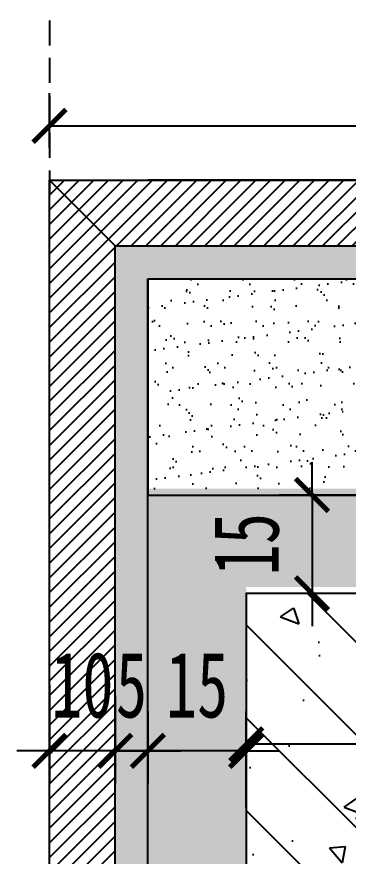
# Model space of a CAD drawing. Header units: millimetres. Extents: x 161920 to 181521, y -136232 to -127655.
# Drawn here: x 162573.9 to 162624.4, y -134303 to -134174.9 of the extents above; entities that cross this region are included whole.
import ezdxf

# ---------------------------------------------------------------- set-up
doc = ezdxf.new("R2010")
doc.units = ezdxf.units.MM
doc.header["$LTSCALE"] = 10
doc.header["$PDMODE"] = 3
doc.linetypes.add('DASHED', pattern=[19.049999999999997, 12.7, -6.35])
for name, color, linetype in [('0BZ', 8, 'Continuous'), ('2MB2', 2, 'Continuous'), ('2TC', 8, 'Continuous'), ('A-土建柱', 6, 'Continuous')]:
    doc.layers.add(name, color=color, linetype=linetype)
doc.styles.add('DIM', font='SimSun.ttf', dxfattribs={"width": 0.7})
doc.dimstyles.new('5', dxfattribs={"dimscale": 5, "dimtxt": 2, "dimasz": 1, "dimexe": 1, "dimexo": 1, "dimgap": 1, "dimtad": 1, "dimdec": 0, "dimzin": 0, "dimdsep": 46, "dimtxsty": 'DIM', "dimblk": 'ARCHTICK', "dimcen": 0, "dimclrd": 5, "dimclre": 5, "dimclrt": 35, "dimadec": 0, "dimazin": 0, "dimtfac": 0.5, "dimtdec": 0, "dimtix": 1, "dimtmove": 2, "dimatfit": 2, "dimldrblk": 'A', "dimfxl": 0, "dimtolj": 1, "dimtzin": 0, "dimlwd": -1, "dimlwe": -1, "dimarcsym": 0})

# ---------------------------------------------------------------- blocks, each defined once
blk = doc.blocks.new('_ArchTick')
at = {"color": 0, "linetype": 'ByBlock', "const_width": 0.15}
blk.add_lwpolyline([(-0.5, -0.5), (0.5, 0.5)], dxfattribs=at)
blk = doc.blocks.new('*D303')
at = {"color": 5, "ltscale": 0.15}
for p, q in [((162618.8899559146, -134247.8820266845), (162618.8899559146, -134242.8820266845)), ((162648.8899559146, -134247.8820266845), (162613.8899559146, -134247.8820266845)), ((162618.8899559146, -134247.8820266845), (162618.8899559146, -134262.8748390344)), ((162628.6225155908, -134262.8748390344), (162613.8899559146, -134262.8748390344)), ((162618.8899559146, -134262.8748390344), (162618.8899559146, -134267.8748390344))]:
    blk.add_line(p, q, dxfattribs=at)
at = {"layer": 'Defpoints', "color": 0, "ltscale": 0.15}
for p in [(162659.5274716382, -134247.8820266845), (162618.8899559146, -134262.8748390344), (162633.6225155908, -134262.8748390344)]:
    blk.add_point(p, dxfattribs=at)
at = {"color": 5, "ltscale": 0.15, "xscale": 5, "yscale": 5, "zscale": 5}
for p, rotation in [((162618.8899559146, -134247.8820266845), 270), ((162618.8899559146, -134262.8748390344), 90)]:
    blk.add_blockref('_ArchTick', p, dxfattribs=dict(at, rotation=rotation))
at = {"color": 35, "ltscale": 0.15, "insert": (162608.8899559147, -134255.3784328594), "char_height": 10, "attachment_point": 5, "rotation": 90, "style": 'DIM'}
blk.add_mtext('\\A1;15', dxfattribs=at)
blk = doc.blocks.new('A')
for p, q in [((-1.435067392276324, 1.147654099946521), (-1.089590771724033, 1.437450103912852)), ((-1.089590771724033, 1.437450103912852), (0, 0)), ((-1.435067392276324, 1.147654099946521), (-0.3688396396728422, 0)), ((-0.3688396396728422, 3.637978807091713e-12), (-2.127066897330224, 0)), ((-1.435067392276324, -1.147654099946521), (-0.3688396396728422, 0)), ((-1.089590771724033, -1.437450103912852), (0, 0)), ((-1.435067392276324, -1.147654099946521), (-1.089590771724033, -1.437450103912852))]:
    blk.add_line(p, q)
for points in [[(-1.435067392276324, 1.147654099946521), (-1.089590771724033, 1.437450103912852), (-0.3688396396728422, 0), (0, 0)], [(-1.435067392276324, -1.147654099946521), (-1.089590771724033, -1.437450103912852), (-0.3688396396728422, 0), (0, 0)]]:
    blk.add_solid(points)
blk = doc.blocks.new('*D304')
at = {"color": 5, "ltscale": 0.15}
for p, q in [((162608.8563645199, -134280.3438754952), (162608.8563645199, -134291.8809028089)), ((162593.8563645199, -134281.0460393752), (162593.8563645199, -134291.8809028089)), ((162593.8563645199, -134286.8809028089), (162588.8563645199, -134286.8809028089)), ((162608.8563645199, -134286.8809028089), (162593.8563645199, -134286.8809028089)), ((162608.8563645199, -134286.8809028089), (162613.8563645199, -134286.8809028089))]:
    blk.add_line(p, q, dxfattribs=at)
at = {"layer": 'Defpoints', "color": 0, "ltscale": 0.15}
for p in [(162593.8563645199, -134276.0460393752), (162608.8563645199, -134275.3438754952), (162593.8563645199, -134286.8809028089)]:
    blk.add_point(p, dxfattribs=at)
at = {"color": 5, "ltscale": 0.15, "xscale": 5, "yscale": 5, "zscale": 5}
blk.add_blockref('_ArchTick', (162593.8563645199, -134286.8809028089), dxfattribs=at)
at = {"color": 5, "ltscale": 0.15, "xscale": 5, "yscale": 5, "zscale": 5, "rotation": 180}
blk.add_blockref('_ArchTick', (162608.8563645199, -134286.8809028089), dxfattribs=at)
at = {"color": 35, "ltscale": 0.15, "insert": (162601.3563645199, -134276.8809028089), "char_height": 10, "attachment_point": 5, "style": 'DIM'}
blk.add_mtext('\\A1;15', dxfattribs=at)
blk = doc.blocks.new('*D305')
at = {"color": 5, "ltscale": 0.15}
for p, q in [((162588.8563645199, -134278.4996727256), (162588.8563645199, -134291.8809028089)), ((162593.8563645199, -134280.8155140289), (162593.8563645199, -134291.8809028089)), ((162588.8563645199, -134286.8809028089), (162583.8563645199, -134286.8809028089)), ((162593.8563645199, -134286.8809028089), (162588.8563645199, -134286.8809028089)), ((162593.8563645199, -134286.8809028089), (162598.8563645199, -134286.8809028089))]:
    blk.add_line(p, q, dxfattribs=at)
at = {"layer": 'Defpoints', "color": 0, "ltscale": 0.15}
for p in [(162588.8563645199, -134273.4996727256), (162593.8563645199, -134275.8155140289), (162588.8563645199, -134286.8809028089)]:
    blk.add_point(p, dxfattribs=at)
at = {"color": 5, "ltscale": 0.15, "xscale": 5, "yscale": 5, "zscale": 5}
blk.add_blockref('_ArchTick', (162588.8563645199, -134286.8809028089), dxfattribs=at)
at = {"color": 5, "ltscale": 0.15, "xscale": 5, "yscale": 5, "zscale": 5, "rotation": 180}
blk.add_blockref('_ArchTick', (162593.8563645199, -134286.8809028089), dxfattribs=at)
at = {"color": 35, "ltscale": 0.15, "insert": (162591.3563645199, -134276.8809028089), "char_height": 10, "attachment_point": 5, "style": 'DIM'}
blk.add_mtext('\\A1;5', dxfattribs=at)
blk = doc.blocks.new('*D306')
at = {"color": 5, "ltscale": 0.15}
for p, q in [((162578.8563645199, -134276.8167682058), (162578.8563645199, -134291.8809028089)), ((162588.8563645199, -134279.4323619518), (162588.8563645199, -134291.8809028089)), ((162578.8563645199, -134286.8809028089), (162573.8563645199, -134286.8809028089)), ((162588.8563645199, -134286.8809028089), (162578.8563645199, -134286.8809028089)), ((162588.8563645199, -134286.8809028089), (162593.8563645199, -134286.8809028089))]:
    blk.add_line(p, q, dxfattribs=at)
at = {"layer": 'Defpoints', "color": 0, "ltscale": 0.15}
for p in [(162578.8563645199, -134271.8167682058), (162588.8563645199, -134274.4323619518), (162578.8563645199, -134286.8809028089)]:
    blk.add_point(p, dxfattribs=at)
at = {"color": 5, "ltscale": 0.15, "xscale": 5, "yscale": 5, "zscale": 5}
blk.add_blockref('_ArchTick', (162578.8563645199, -134286.8809028089), dxfattribs=at)
at = {"color": 5, "ltscale": 0.15, "xscale": 5, "yscale": 5, "zscale": 5, "rotation": 180}
blk.add_blockref('_ArchTick', (162588.8563645199, -134286.8809028089), dxfattribs=at)
at = {"color": 35, "ltscale": 0.15, "insert": (162583.8563645199, -134276.8809028089), "char_height": 10, "attachment_point": 5, "style": 'DIM'}
blk.add_mtext('\\A1;10', dxfattribs=at)
blk = doc.blocks.new('*D308')
at = {"color": 5, "ltscale": 0.15}
for p, q in [((162608.8563645199, -134295.5043225182), (162608.8563645199, -134280.8818638059)), ((162808.8563645199, -134295.5043225182), (162808.8563645199, -134280.8818638059)), ((162808.8563645199, -134285.8818638059), (162608.8563645199, -134285.8818638059))]:
    blk.add_line(p, q, dxfattribs=at)
at = {"layer": 'Defpoints', "color": 0, "ltscale": 0.15}
for p in [(162608.8563645199, -134285.8818638059), (162608.8563645199, -134300.5043225182), (162808.8563645199, -134300.5043225182)]:
    blk.add_point(p, dxfattribs=at)
at = {"color": 5, "ltscale": 0.15, "xscale": 5, "yscale": 5, "zscale": 5, "rotation": 180}
blk.add_blockref('_ArchTick', (162608.8563645199, -134285.8818638059), dxfattribs=at)
at = {"color": 5, "ltscale": 0.15, "xscale": 5, "yscale": 5, "zscale": 5}
blk.add_blockref('_ArchTick', (162808.8563645199, -134285.8818638059), dxfattribs=at)
at = {"color": 35, "ltscale": 0.15, "insert": (162708.8563645199, -134275.8818638059), "char_height": 10, "attachment_point": 5, "style": 'DIM'}
blk.add_mtext('\\A1;200', dxfattribs=at)
blk = doc.blocks.new('*D316')
at = {"color": 5, "ltscale": 0.15}
for p, q in [((162578.8563645199, -134194.8820266845), (162578.8563645199, -134186.5710077737)), ((162690.8565699291, -134194.8820266845), (162690.8565699291, -134186.5710077737)), ((162578.8563645199, -134191.5710077737), (162690.8565699291, -134191.5710077737))]:
    blk.add_line(p, q, dxfattribs=at)
at = {"layer": 'Defpoints', "color": 0, "ltscale": 0.15}
for p in [(162690.8565699291, -134191.5710077737), (162578.8563645199, -134199.8820266845), (162690.8565699291, -134199.8820266845)]:
    blk.add_point(p, dxfattribs=at)
at = {"color": 5, "ltscale": 0.15, "xscale": 5, "yscale": 5, "zscale": 5, "rotation": 180}
blk.add_blockref('_ArchTick', (162578.8563645199, -134191.5710077737), dxfattribs=at)
at = {"color": 5, "ltscale": 0.15, "xscale": 5, "yscale": 5, "zscale": 5}
blk.add_blockref('_ArchTick', (162690.8565699291, -134191.5710077737), dxfattribs=at)
at = {"color": 35, "ltscale": 0.15, "insert": (162634.8564672245, -134181.5710077737), "char_height": 10, "attachment_point": 5, "style": 'DIM'}
blk.add_mtext('\\A1;112', dxfattribs=at)

msp = doc.modelspace()

# ---------------------------------------------------------------- hatches: boundary and pattern name
at = {"ltscale": 0.15}
h = msp.add_hatch(dxfattribs=at)
h.set_pattern_fill('ANSI31', color=250, scale=0.5, angle=-180, style=0)
h.set_pattern_definition([(225, (260757.2368549279, -226252.52161079), (1.122532015133644, -1.122532015133645), [])])
h.paths.add_polyline_path([(162578.8563645199, -134663.1140927828), (162588.8563645199, -134663.1140927828), (162588.8563645198, -134209.8820266845), (162690.8565699291, -134209.8820266845), (162690.8565699291, -134199.8820266845), (162580.8563645199, -134199.8820266845), (162578.8563645199, -134201.8820266845)])
at = {"layer": '2TC'}
h = msp.add_hatch(dxfattribs=at)
h.set_pattern_fill('AR-SAND', color=250, scale=0.05, angle=-270.0000000000001, style=0)
h.set_pattern_definition([(37.49999999999997, (155935.3395076631, -133024.3309300774), (-0.0800015647992015, 2.447066186646712), [0, -1.9304, 0, -2.159, 0, -2.06375]), (7.499999999999937, (155935.3395076631, -133024.3309300774), (2.247616415690014, 3.584125502841771), [0, -1.0414, 0, -1.7399, 0, -0.6667499999999998]), (327.5, (155933.7774076631, -133024.3309300774), (3.95496185120729, 0.007185923392727508), [0, -0.6349999999999995, 0, -2.285999999999998, 0, -2.984499999999998]), (317.4999999999999, (155933.7774076631, -133024.3309300774), (3.817782262361486, 1.11464661628608), [0, -0.3174999999999999, 0, -1.498599999999999, 0, -1.7145])])
edge = h.paths.add_edge_path(flags=16)
edge.add_ellipse((162703.2030105704, -134258.4576691086), major_axis=(-0.2828427124768496, 0.2828427124768498), ratio=0.9999999999915034, start_angle=134.9999999997566, end_angle=225.0000000002434)
edge.add_ellipse((162703.258895232, -134258.2537460009), major_axis=(-0.2828427124764656, 0.2828427124764659), ratio=0.9999999999775899, start_angle=194.3489737957356, end_angle=323.0311612290223)
edge.add_line((162703.2030105706, -134257.8576691086), (162702.3530105703, -134257.8576691086))
edge.add_line((162702.3530105703, -134257.8576691086), (162702.3350220093, -134257.8504736842))
edge.add_line((162702.3350220094, -134257.8504736842), (162699.6030105705, -134257.853578224))
edge.add_line((162699.6030105705, -134257.8535782241), (162699.6030105705, -134258.8576691086))
edge.add_line((162699.6030105705, -134258.8576691086), (162703.2030105704, -134258.8576691086))
edge = h.paths.add_edge_path(flags=16)
edge.add_ellipse((162714.8563645195, -134220.8823540193), major_axis=(2.828427124746669, 2.828427124746666), ratio=0.9999999999996623, start_angle=134.9999999999903, end_angle=225.0000000000097)
edge.add_line((162714.8563645195, -134224.8823540193), (162746.8563645195, -134224.8823540193))
edge.add_ellipse((162746.8563645195, -134220.8823540193), major_axis=(2.82842712475299, 2.828427124752988), ratio=0.9999999999951927, start_angle=225.0000000001377, end_angle=314.9999999998623)
edge.add_line((162750.8563645195, -134220.8823540193), (162750.8563645195, -134208.8823540193))
edge.add_ellipse((162746.8563645195, -134208.8823540193), major_axis=(2.828427124746669, 2.828427124746667), ratio=0.9999999999996623, start_angle=314.9999999999903, end_angle=405.0000000000097)
edge.add_line((162746.8563645195, -134204.8823540193), (162739.7565798025, -134204.8823540193))
edge.add_line((162739.7565798025, -134204.8823540193), (162739.7565798025, -134205.2539016937))
edge.add_line((162739.7565798025, -134205.2539016937), (162740.5065798025, -134205.6600764361))
edge.add_line((162740.5065798025, -134205.6600764361), (162739.7565798025, -134205.8821567364))
edge.add_line((162739.7565798025, -134205.8821567364), (162739.7565798025, -134207.2539016937))
edge.add_line((162739.7565798025, -134207.2539016937), (162739.993766496, -134207.3823540193))
edge.add_line((162739.993766496, -134207.3823540193), (162747.3563645195, -134207.3823540193))
edge.add_ellipse((162747.3563645195, -134208.3823540193), major_axis=(0.7071067811882473, 0.707106781188247), ratio=1, start_angle=315, end_angle=405, ccw=False)
edge.add_line((162748.3563645195, -134208.3823540193), (162748.3563645195, -134221.3823540193))
edge.add_ellipse((162747.3563645195, -134221.3823540193), major_axis=(0.7071067811882468, -0.7071067811882471), ratio=1, start_angle=315, end_angle=405, ccw=False)
edge.add_line((162747.3563645195, -134222.3823540193), (162714.3563645195, -134222.3823540193))
edge.add_ellipse((162714.3563645195, -134221.3823540193), major_axis=(0.7071067811921237, -0.707106781192124), ratio=1, start_angle=224.9999999991662, end_angle=315.0000000008338, ccw=False)
edge.add_line((162713.3563645195, -134221.3823540193), (162713.3563645195, -134208.3823540193))
edge.add_ellipse((162714.3563645195, -134208.3823540193), major_axis=(0.7071067811921242, 0.7071067811921239), ratio=1, start_angle=44.99999999916622, end_angle=135.0000000008338, ccw=False)
edge.add_line((162714.3563645195, -134207.3823540193), (162735.2565798026, -134207.3823540193))
edge.add_line((162735.2565798026, -134207.3823540193), (162735.2565798026, -134207.32987341))
edge.add_line((162735.2565798026, -134207.32987341), (162734.5065798025, -134206.9236986675))
edge.add_line((162734.5065798025, -134206.9236986675), (162735.2565798026, -134206.7016183673))
edge.add_line((162735.2565798026, -134206.7016183673), (162735.2565798026, -134205.32987341))
edge.add_line((162735.2565798026, -134205.32987341), (162734.4302370788, -134204.8823540193))
edge.add_line((162734.4302370788, -134204.8823540193), (162714.8563645195, -134204.8823540193))
edge.add_ellipse((162714.8563645195, -134208.8823540193), major_axis=(-2.828427124753943, 2.828427124753945), ratio=0.9999999999945176, start_angle=314.9999999998429, end_angle=405.000000000157)
edge.add_line((162710.8563645195, -134208.8823540193), (162710.8563645195, -134220.8823540193))
edge = h.paths.add_edge_path(flags=17)
edge.add_ellipse((162730.8563645195, -134219.9823540194), major_axis=(5.656854249487826, 5.656854249487822), ratio=0.9999999999939534, start_angle=188.130102353058, end_angle=225.0000000001732)
edge.add_line((162730.8563645195, -134227.9823540194), (162730.8563645195, -134226.3823540193))
edge.add_line((162730.8563645195, -134226.3823540193), (162726.0563645193, -134226.3823540193))
edge = h.paths.add_edge_path()
edge.add_ellipse((162737.5065798025, -134198.258243693), major_axis=(6.347051955474224, 6.347051955474221), ratio=1, start_angle=404.9999999999071, end_angle=446.94698684265455, ccw=False)
edge.add_line((162737.5065798025, -134189.2821567364), (162737.5065798025, -134189.7980373007))
edge.add_line((162737.5065798025, -134189.7980373007), (162737.7565798025, -134189.7980373007))
edge.add_line((162737.7565798025, -134189.7980373007), (162737.7565798025, -134189.2856388844))
edge.add_line((162737.7565798025, -134189.2856388844), (162737.5065798025, -134188.0030693891))
edge.add_line((162737.5065798025, -134188.0030693891), (162737.5065798025, -134189.2821567364))
edge.add_ellipse((162737.5065798025, -134198.258243693), major_axis=(6.347051955483494, 6.347051955483491), ratio=1, start_angle=363.0530131574696, end_angle=405, ccw=False)
edge.add_line((162743.5065798025, -134191.5821567364), (162743.5065798025, -134193.8821567364))
edge.add_line((162743.5065798025, -134193.8821567364), (162739.7565798025, -134193.8821567364))
edge.add_line((162739.7565798025, -134193.8821567364), (162739.7565798025, -134195.2539016937))
edge.add_line((162739.7565798025, -134195.2539016937), (162740.5065798025, -134195.6600764361))
edge.add_line((162740.5065798025, -134195.6600764361), (162739.7565798025, -134195.8821567365))
edge.add_line((162739.7565798025, -134195.8821567365), (162739.7565798025, -134197.2539016938))
edge.add_line((162739.7565798025, -134197.2539016937), (162740.5065798025, -134197.6600764361))
edge.add_line((162740.5065798025, -134197.6600764361), (162739.7565798025, -134197.8821567365))
edge.add_line((162739.7565798025, -134197.8821567365), (162739.7565798025, -134199.2539016938))
edge.add_line((162739.7565798025, -134199.2539016937), (162740.5065798025, -134199.6600764361))
edge.add_line((162740.5065798025, -134199.6600764361), (162739.7565798025, -134199.8821567365))
edge.add_line((162739.7565798025, -134199.8821567365), (162739.7565798025, -134201.2539016938))
edge.add_line((162739.7565798025, -134201.2539016937), (162740.5065798025, -134201.6600764361))
edge.add_line((162740.5065798025, -134201.6600764361), (162739.7565798025, -134201.8821567365))
edge.add_line((162739.7565798025, -134201.8821567365), (162739.7565798025, -134203.2539016938))
edge.add_line((162739.7565798025, -134203.2539016937), (162740.5065798025, -134203.6600764361))
edge.add_line((162740.5065798025, -134203.6600764361), (162739.7565798025, -134203.8821567364))
edge.add_line((162739.7565798025, -134203.8821567364), (162739.7565798025, -134205.2539016937))
edge.add_line((162739.7565798025, -134205.2539016937), (162740.5065798025, -134205.6600764361))
edge.add_line((162740.5065798025, -134205.6600764361), (162739.7565798025, -134205.8821567364))
edge.add_line((162739.7565798025, -134205.8821567364), (162739.7565798025, -134207.2539016937))
edge.add_line((162739.7565798025, -134207.2539016937), (162740.5065798025, -134207.6600764361))
edge.add_line((162740.5065798025, -134207.6600764361), (162739.7565798025, -134207.8821567364))
edge.add_line((162739.7565798025, -134207.8821567364), (162739.7565798025, -134209.2539016937))
edge.add_line((162739.7565798025, -134209.2539016937), (162740.5065798025, -134209.6600764361))
edge.add_line((162740.5065798025, -134209.6600764361), (162739.7565798025, -134209.8821567364))
edge.add_line((162739.7565798025, -134209.8821567364), (162739.7565798025, -134211.2539016937))
edge.add_line((162739.7565798025, -134211.2539016937), (162740.5065798025, -134211.6600764361))
edge.add_line((162740.5065798025, -134211.6600764361), (162739.7565798025, -134211.8821567364))
edge.add_line((162739.7565798025, -134211.8821567364), (162739.7565798025, -134213.2539016937))
edge.add_line((162739.7565798025, -134213.2539016937), (162740.5065798025, -134213.6600764361))
edge.add_line((162740.5065798025, -134213.6600764361), (162739.7565798025, -134213.8821567364))
edge.add_line((162739.7565798025, -134213.8821567364), (162735.2565798026, -134213.8821567364))
edge.add_line((162735.2565798026, -134213.8821567364), (162735.2565798026, -134213.32987341))
edge.add_line((162735.2565798026, -134213.32987341), (162734.5065798025, -134212.9236986675))
edge.add_line((162734.5065798025, -134212.9236986675), (162735.2565798026, -134212.7016183673))
edge.add_line((162735.2565798026, -134212.7016183673), (162735.2565798026, -134211.32987341))
edge.add_line((162735.2565798026, -134211.32987341), (162734.5065798025, -134210.9236986675))
edge.add_line((162734.5065798025, -134210.9236986675), (162735.2565798026, -134210.7016183673))
edge.add_line((162735.2565798026, -134210.7016183673), (162735.2565798026, -134209.32987341))
edge.add_line((162735.2565798026, -134209.32987341), (162734.5065798025, -134208.9236986675))
edge.add_line((162734.5065798025, -134208.9236986675), (162735.2565798026, -134208.7016183673))
edge.add_line((162735.2565798026, -134208.7016183673), (162735.2565798026, -134207.32987341))
edge.add_line((162735.2565798026, -134207.32987341), (162734.5065798025, -134206.9236986675))
edge.add_line((162734.5065798025, -134206.9236986675), (162735.2565798026, -134206.7016183673))
edge.add_line((162735.2565798026, -134206.7016183673), (162735.2565798026, -134205.32987341))
edge.add_line((162735.2565798026, -134205.32987341), (162734.5065798025, -134204.9236986675))
edge.add_line((162734.5065798025, -134204.9236986675), (162735.2565798026, -134204.7016183673))
edge.add_line((162735.2565798026, -134204.7016183673), (162735.2565798026, -134203.32987341))
edge.add_line((162735.2565798026, -134203.32987341), (162734.5065798025, -134202.9236986675))
edge.add_line((162734.5065798025, -134202.9236986675), (162735.2565798026, -134202.7016183673))
edge.add_line((162735.2565798026, -134202.7016183673), (162735.2565798026, -134201.32987341))
edge.add_line((162735.2565798026, -134201.32987341), (162734.5065798025, -134200.9236986675))
edge.add_line((162734.5065798025, -134200.9236986675), (162735.2565798026, -134200.7016183673))
edge.add_line((162735.2565798026, -134200.7016183673), (162735.2565798026, -134199.32987341))
edge.add_line((162735.2565798026, -134199.32987341), (162734.5065798025, -134198.9236986675))
edge.add_line((162734.5065798025, -134198.9236986675), (162735.2565798026, -134198.7016183673))
edge.add_line((162735.2565798026, -134198.7016183673), (162735.2565798026, -134197.32987341))
edge.add_line((162735.2565798026, -134197.32987341), (162734.5065798025, -134196.9236986675))
edge.add_line((162734.5065798025, -134196.9236986675), (162735.2565798026, -134196.7016183673))
edge.add_line((162735.2565798026, -134196.7016183673), (162735.2565798026, -134195.32987341))
edge.add_line((162735.2565798026, -134195.32987341), (162734.5065798025, -134194.9236986675))
edge.add_line((162734.5065798025, -134194.9236986675), (162735.2565798026, -134194.7016183673))
edge.add_line((162735.2565798026, -134194.7016183673), (162735.2565798026, -134193.8821567364))
edge.add_line((162735.2565798026, -134193.8821567364), (162731.5065798025, -134193.8821567364))
edge.add_line((162731.5065798025, -134193.8821567364), (162731.5065798025, -134191.5821567364))
h.paths.add_polyline_path([(162593.8563645199, -134662.8748390344), (162608.8563645199, -134662.8748390344), (162608.8563645199, -134310.889214304), (162608.8563645199, -134261.8820266845), (162690.8563645199, -134261.8820266845), (162690.8563645199, -134260.3820266845), (162710.8563645199, -134260.3820266845), (162710.8563645199, -134226.3823540193), (162710.8563645199, -134224.8823540193), (162750.8563645199, -134224.8823540193), (162750.8563645199, -134223.8820266845), (162750.8563645199, -134223.8429279729), (162750.8563645199, -134204.8820266845), (162695.8563645199, -134204.8820266845), (162690.8565699292, -134204.8820266845), (162690.8565699292, -134214.8820266845), (162690.8565699292, -134246.8820266845), (162593.8563645199, -134246.8820266845)])
h = msp.add_hatch(dxfattribs=at)
h.set_pattern_fill('AR-CONC', color=250, scale=0.05, angle=-180, style=0)
h.set_pattern_definition([(229.9999999999999, (260757.2368549279, -226252.52161079), (-9.1092334498002, 0.7969542769451576), [0.9525, -10.4775]), (175, (260757.2368549279, -226252.52161079), (1.762141298783346, -9.552832144108999), [0.762, -8.382]), (280.451, (260756.4777549279, -226252.45519829), (-7.347125083297966, -8.75583439101459), [0.8095000000000001, -8.9045]), (226.1842, (260757.2368549279, -226255.06161079), (-13.5539520446065, 2.102116396636363), [1.42875, -15.71625]), (276.6356, (260756.1073599279, -226254.88643579), (-11.87021172331186, -12.37127779450246), [1.214249999999999, -13.35674999999999]), (171.1839999999999, (260757.2368549279, -226255.06161079), (-11.8702302906967, -12.37125589302988), [1.143, -12.573]), (200.9999999999999, (260755.9668549279, -226254.42661079), (-7.580743991769163, 5.113275925838129), [0.9525000000000001, -10.4775]), (146, (260755.9668549279, -226254.42661079), (-3.090101417382357, -9.209398306115963), [0.7619999999999998, -8.381999999999996]), (251.4513999999999, (260755.3351299279, -226254.00050579), (-10.67082453850622, -4.096142885802869), [0.8095, -8.904499999999999]), (217.5, (260757.2368549279, -226252.52161079), (-0.1544301625295924, -4.227751943657656), [0, -8.280399999999998, 0, -8.508999999999999, 0, -8.413749999999999]), (187.5, (260757.2368549279, -226252.52161079), (-3.340983125515289, -5.009028740905974), [0, -4.851399999999999, 0, -8.089899999999998, 0, -3.20675]), (147.4999999999999, (260760.0689549279, -226252.52161079), (-6.77952975834357, 0.2864371996336746), [0, -3.175, 0, -9.906, 0, -13.1445]), (137.4999999999999, (260761.3389549279, -226252.52161079), (-7.406459069300903, -1.271324551666649), [0, -4.1275, 0, -6.578600000000001, 0, -9.3345])])
h.paths.add_polyline_path([(162690.8565699292, -134214.8820266845), (162690.8565699291, -134209.8820266845), (162588.8563645199, -134209.8820266845), (162588.8563645199, -134663.1140927828), (162593.8563645199, -134662.8748390344), (162593.8563645199, -134214.8820266845)])
h = msp.add_hatch(dxfattribs=at)
h.set_pattern_fill('AR-SAND', color=250, scale=0.1, angle=-270.0000000000001, style=0)
h.set_pattern_definition([(37.49999999999997, (155935.3395076631, -133024.3309300774), (-0.160003129598403, 4.894132373293424), [0, -3.860800000000001, 0, -4.318000000000001, 0, -4.1275]), (7.499999999999937, (155935.3395076631, -133024.3309300774), (4.495232831380028, 7.168251005683541), [0, -2.082799999999999, 0, -3.4798, 0, -1.3335]), (327.5, (155932.2153076631, -133024.3309300774), (7.90992370241458, 0.01437184678545502), [0, -1.269999999999999, 0, -4.571999999999996, 0, -5.968999999999996]), (317.4999999999999, (155932.2153076631, -133024.3309300774), (7.635564524722971, 2.229293232572161), [0, -0.6349999999999998, 0, -2.997199999999999, 0, -3.428999999999999])])
h.paths.add_polyline_path([(162690.8565699292, -134214.8820266845), (162593.8563645199, -134214.8820266845), (162593.8563645199, -134246.8820266845), (162690.8565699292, -134246.8820266845)])
h = msp.add_hatch(dxfattribs=at)
h.set_pattern_fill('钢筋混凝土', color=250, scale=4, angle=-270.0000000000001, style=0)
h.set_pattern_definition([(314.9999999999999, (157945.073749466, -135628.4966510871), (-7.071067811865477, -7.071067811865473), []), (309.9999999999999, (157945.073749466, -135628.4966510871), (28.69040730403014, 2.510085399303793), [3, -32.99999999999999]), (4.999999999999941, (157945.073749466, -135628.4966510871), (-5.550053344520013, -30.08768534800047), [2.399999999999999, -26.4]), (259.5486, (157947.464616666, -135628.2874774871), (23.14037526856085, -27.57758168243815), [2.5496076, -28.04568447999999]), (313.8158, (157945.073749466, -135636.4966510871), (42.68964194502578, 6.620760573160705), [4.499999999999992, -49.49999999999994]), (263.3644, (157948.631219266, -135635.9449188071), (37.38650822194812, -38.96471483601768), [3.824411519999996, -42.06851999999993]), (8.815799999999992, (157945.073749466, -135636.4966510871), (37.38647780534507, -38.964744037013), [3.599999999999999, -39.59999999999998]), (338.9999999999999, (157949.073749466, -135634.4966510871), (23.87628208473847, 16.10475562661355), [3, -32.99999999999999]), (33.99999999999994, (157949.073749466, -135634.4966510871), (9.732613276863257, -29.00600180187413), [2.399999999999999, -26.39999999999999]), (288.5486, (157951.063438786, -135633.1545868471), (33.6089051432596, -12.90121986839811), [2.549607599999999, -28.04568447999999]), (322.5, (157945.073749466, -135628.4966510871), (0.4863942126916214, -13.31575415325246), [0, -26.08, 0, -26.8, 0, -26.5]), (352.4999999999999, (157945.073749466, -135628.4966510871), (10.52278149768594, -15.77646847529441), [0, -15.28, 0, -25.48, 0, -10.1]), (32.5, (157936.153749466, -135628.4966510871), (21.35289744689636, 0.9021948693751816), [0, -9.999999999999988, 0, -31.19999999999997, 0, -41.39999999999995]), (42.49999999999996, (157932.153749466, -135628.4966510871), (23.32744677369545, -4.004199293292719), [0, -13, 0, -20.72, 0, -29.4])])
h.paths.add_polyline_path([(162868.4566894726, -134262.8748390354), (162808.8563645199, -134262.8748390344), (162808.8563645199, -134662.8748390344), (162608.8563645199, -134662.8748390344), (162608.8563645199, -134262.8748390344)])

# ---------------------------------------------------------------- linework, layer by layer
at = {"layer": '0BZ', "linetype": 'DASHED', "ltscale": 0.03}
msp.add_line((162578.8563645199, -133666.8820266815), (162578.8563645199, -134201.8820266845), dxfattribs=at)
at = {"layer": '0BZ'}
for p, q in [((162588.8563645199, -134209.8820266845), (162578.8563645199, -134199.8820266845)), ((162593.8563645199, -134247.8820266845), (162593.8563645199, -134214.8820266845)), ((162593.8563645199, -134247.8820266845), (162690.8565699292, -134247.8820266845)), ((162593.8563645199, -134662.8748390344), (162593.8563645199, -134247.8820266845))]:
    msp.add_line(p, q, dxfattribs=at)
at = {"layer": '2MB2', "color": 4}
for p, q in [((162578.8563645199, -134663.1140927828), (162578.8563645199, -134199.8820266845)), ((162578.8563645199, -134199.8820266845), (162690.8565699292, -134199.8820266845))]:
    msp.add_line(p, q, dxfattribs=at)
at = {"layer": '2MB2'}
for p, q in [((162588.8563645199, -134663.1140927828), (162588.8563645199, -134209.8820266845)), ((162588.8563645199, -134209.8820266845), (162690.8565699291, -134209.8820266845))]:
    msp.add_line(p, q, dxfattribs=at)
at = {"layer": '2TC'}
for p, q in [((162690.8565699292, -134199.8820266845), (162593.8563645199, -134199.8820266845)), ((162593.8563645199, -134214.8820266845), (162593.8563645199, -134247.8820266845)), ((162593.8563645199, -134214.8820266845), (162690.8565699292, -134214.8820266845)), ((162593.8563645199, -134247.8820266845), (162690.8565699292, -134247.8820266845))]:
    msp.add_line(p, q, dxfattribs=at)
at = {"layer": 'A-土建柱'}
msp.add_lwpolyline([(162608.8563645199, -134662.8748390344), (162808.8563645199, -134662.8748390344), (162808.8563645199, -134262.8748390344), (162608.8563645199, -134262.8748390344), (162608.8563645199, -134662.8748390344)], dxfattribs=at)

# ---------------------------------------------------------------- dimensions: what is measured, and where the dimension line sits
at = {"color": 1, "ltscale": 0.15}
dim = msp.add_linear_dim(base=(162690.8565699291, -134191.5710077737), p1=(162578.8563645199, -134199.8820266845), p2=(162690.8565699291, -134199.8820266845), dimstyle='5', dxfattribs=at)
dim.commit()
dim.dimension.update_dxf_attribs({"geometry": '*D316', "text_midpoint": (162634.8564672245, -134181.5710077737)})
for base, p1, p2, angle, picture, middle in [((162618.8899559146, -134262.8748390344), (162659.5274716382, -134247.8820266845), (162633.6225155908, -134262.8748390344), 270, '*D303', (162608.8899559147, -134255.3784328594)), ((162608.8563645199, -134285.8818638059), (162808.8563645199, -134300.5043225182), (162608.8563645199, -134300.5043225182), 180, '*D308', (162708.8563645199, -134275.8818638059)), ((162578.8563645199, -134286.8809028089), (162588.8563645199, -134274.4323619518), (162578.8563645199, -134271.8167682058), 180, '*D306', (162583.8563645199, -134276.8809028089)), ((162588.8563645199, -134286.8809028089), (162593.8563645199, -134275.8155140289), (162588.8563645199, -134273.4996727256), 180, '*D305', (162591.3563645199, -134276.8809028089)), ((162593.8563645199, -134286.8809028089), (162608.8563645199, -134275.3438754952), (162593.8563645199, -134276.0460393752), 180, '*D304', (162601.3563645199, -134276.8809028089))]:
    dim = msp.add_linear_dim(base=base, p1=p1, p2=p2, angle=angle, dimstyle='5', dxfattribs=at)
    dim.commit()
    dim.dimension.update_dxf_attribs({"geometry": picture, "text_midpoint": middle})

doc.saveas('drawing.dxf')
